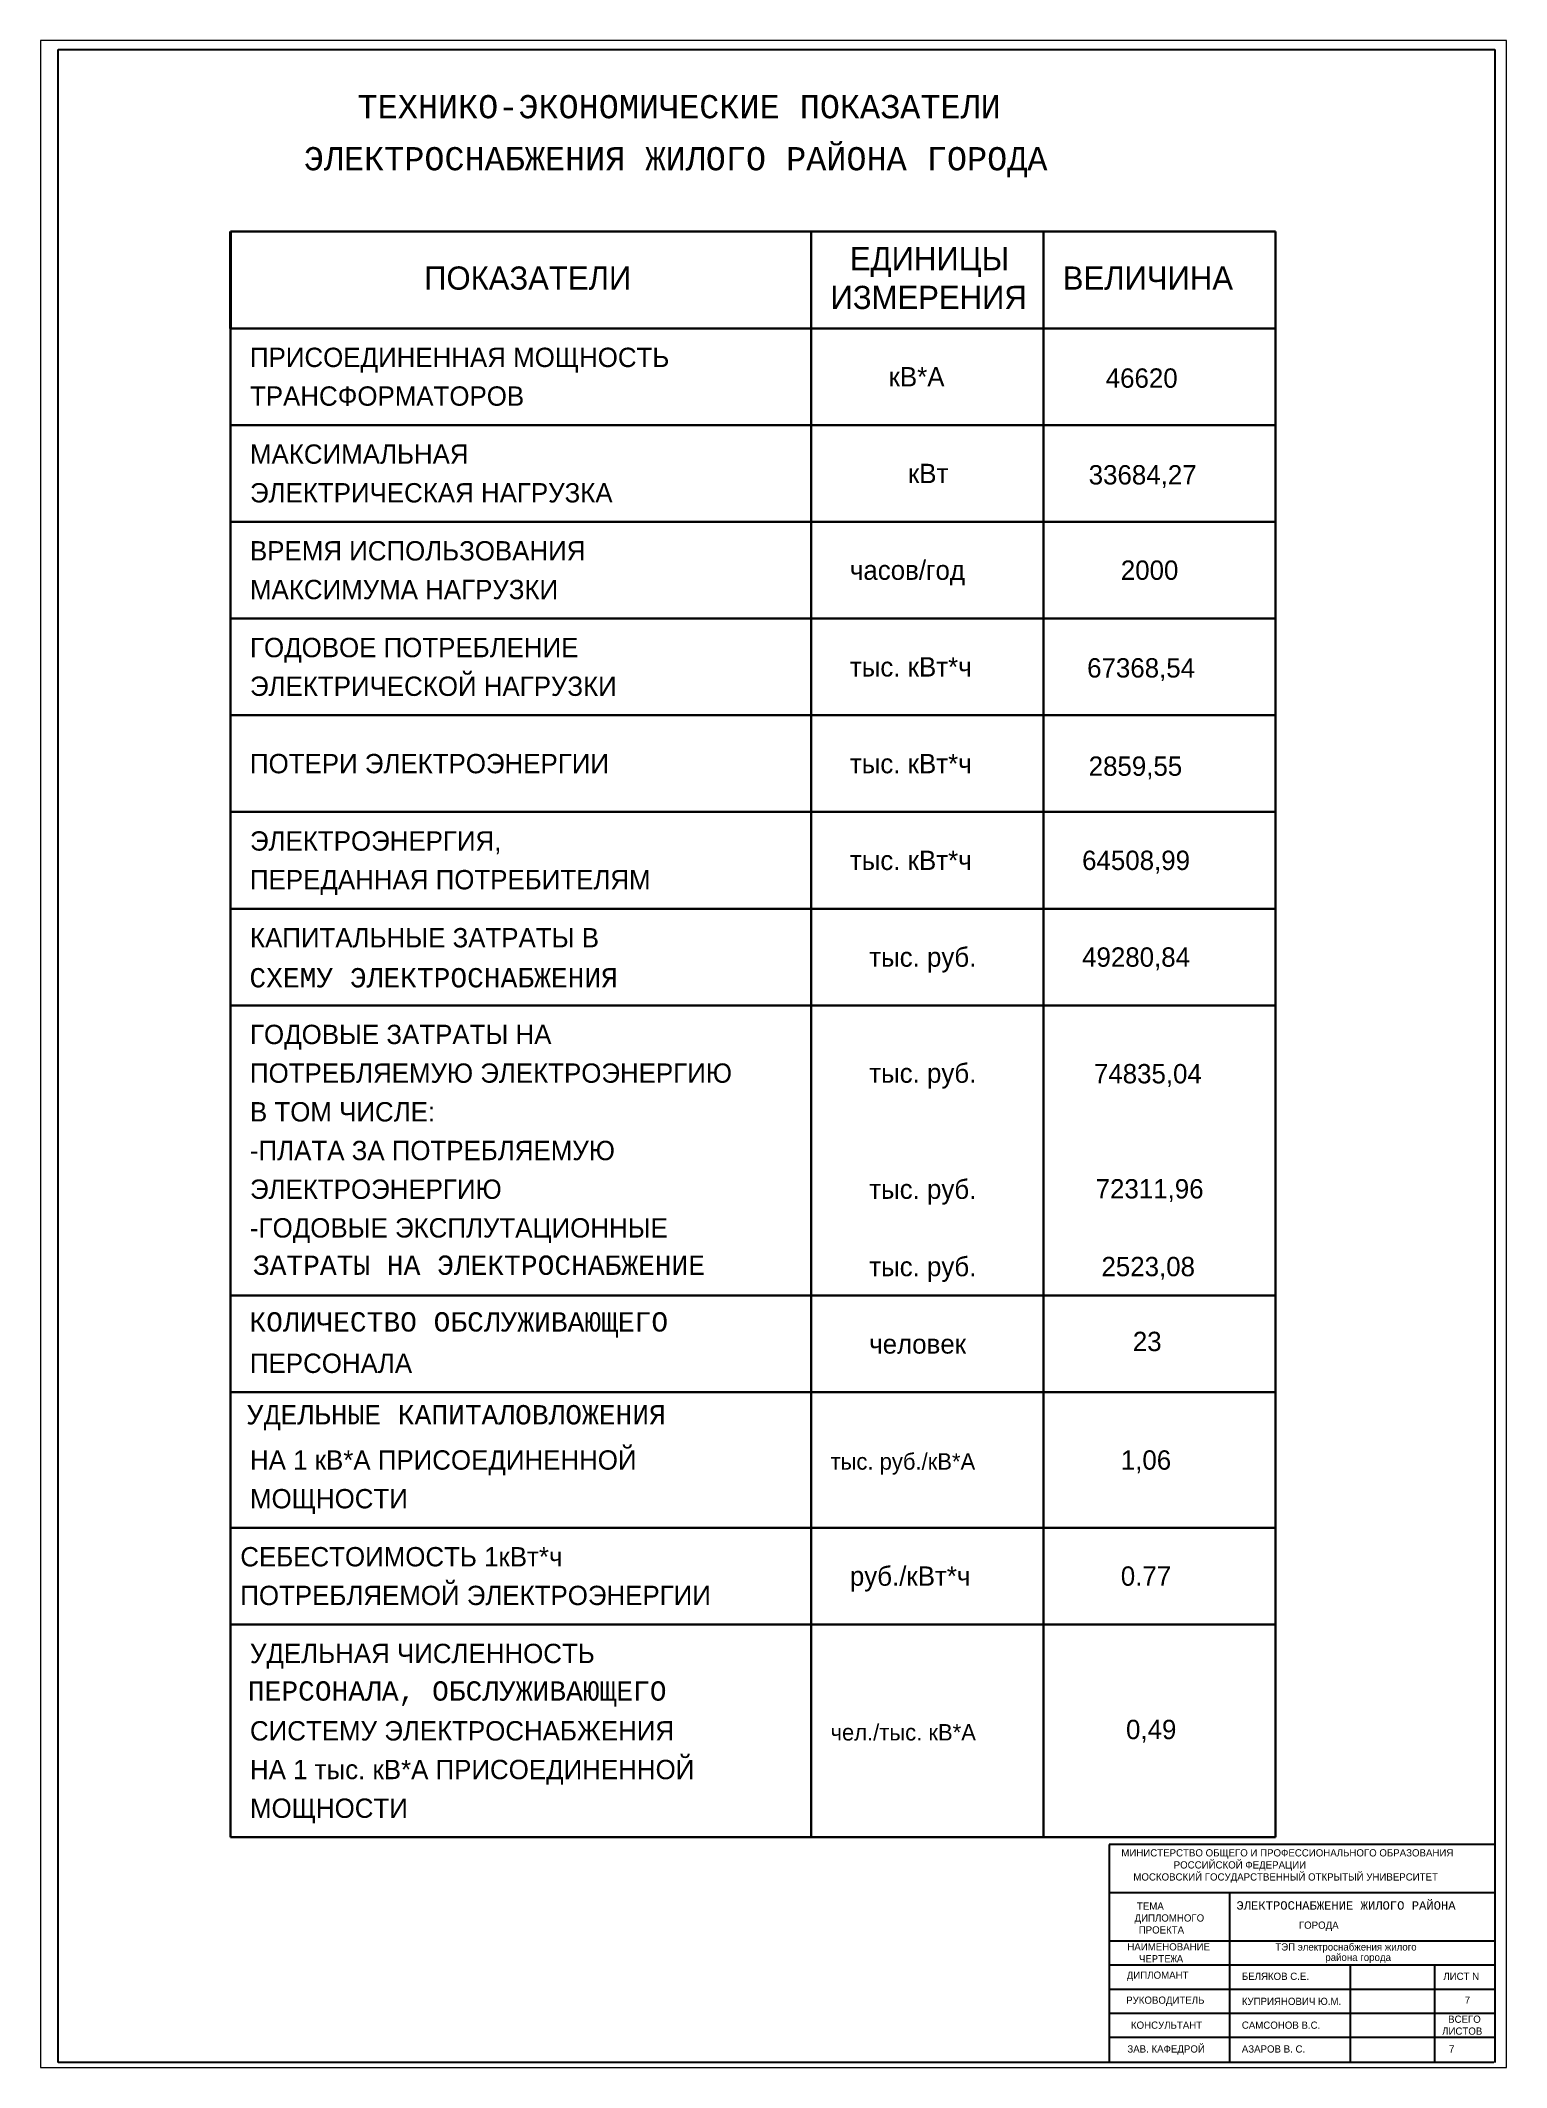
# Paper-space layout 'Layout2' of a CAD drawing. Header units: millimetres. Extents: x 19 to 627, y 14 to 855.
# The model-space entities are those that its viewports show. They can reach past a viewport. Long polylines and large blocks are cut down to what shows.
import ezdxf

# ---------------------------------------------------------------- set-up
doc = ezdxf.new("R2010")
doc.units = ezdxf.units.MM
doc.header["$MEASUREMENT"] = 0

msp = doc.modelspace()

# ---------------------------------------------------------------- linework, layer by layer
at = {"lineweight": 30}
for p, q in [((498.5, 856.8), (-41.5, 856.8)), ((258.5, 856.8), (258.5, 26.8)), ((378.5, 856.8), (378.5, 26.8)), ((498.5, 26.8), (498.5, 856.8)), ((-41.5, 106.8), (-41.5, 806.8)), ((-41.5, 806.8), (498.5, 806.8)), ((498.5, 756.8), (-41.5, 756.8)), ((498.5, 706.8), (-41.5, 706.8)), ((498.5, 656.8), (-41.5, 656.8)), ((498.5, 606.8), (-41.5, 606.8)), ((498.5, 556.8), (-41.5, 556.8)), ((498.5, 506.8), (-41.5, 506.8)), ((498.5, 456.8), (-41.5, 456.8)), ((498.5, 306.8), (-41.5, 306.8)), ((498.5, 256.8), (-41.5, 256.8)), ((498.5, 186.8), (-41.5, 186.8)), ((498.5, 136.8), (-41.5, 136.8)), ((-41.5, 106.8), (-41.5, 26.8)), ((-41.5, 26.8), (498.5, 26.8))]:
    msp.add_line(p, q, dxfattribs=at)
at = {"lineweight": 40}
msp.add_line((-41.5, 856.8), (-41.5, 806.8), dxfattribs=at)

# ---------------------------------------------------------------- texts
at = {"lineweight": 60}
for s, height, p in [('ЕДИНИЦЫ', 12, (278.5, 836.8)), ('ПОКАЗАТЕЛИ', 12, (58.5, 826.8)), ('ВЕЛИЧИНА', 12, (388.5, 826.8)), ('ИЗМЕРЕНИЯ', 12, (268.5, 816.8)), ('ПРИСОЕДИНЕННАЯ МОЩНОСТЬ', 10, (-31.5, 786.8)), ('кВ*А', 10, (298.5, 776.8)), ('46620', 10, (410.7, 776.1)), ('ТРАНСФОРМАТОРОВ', 10, (-31.5, 766.8)), ('МАКСИМАЛЬНАЯ ', 10, (-31.5, 736.8)), ('кВт', 10, (308.5, 726.8)), ('33684,27', 10, (401.9, 726.1)), ('ЭЛЕКТРИЧЕСКАЯ НАГРУЗКА', 10, (-31.5, 716.8)), ('ВРЕМЯ ИСПОЛЬЗОВАНИЯ', 10, (-31.5, 686.8)), ('часов/год', 10, (278.5, 676.8)), ('2000', 10, (418.5, 676.8)), ('МАКСИМУМА НАГРУЗКИ', 10, (-31.5, 666.8)), ('ГОДОВОЕ ПОТРЕБЛЕНИЕ', 10, (-31.5, 636.8)), ('ЭЛЕКТРИЧЕСКОЙ НАГРУЗКИ', 10, (-31.5, 616.8)), ('тыс. кВт*ч', 10, (278.5, 626.8)), ('67368,54', 10, (401.1, 626.3)), ('ПОТЕРИ ЭЛЕКТРОЭНЕРГИИ', 10, (-31.5, 576.8)), ('тыс. кВт*ч', 10, (278.5, 576.8)), ('2859,55', 10, (401.9, 575.5)), ('ЭЛЕКТРОЭНЕРГИЯ, ', 10, (-31.5, 536.8)), ('тыс. кВт*ч', 10, (278.5, 526.8)), ('64508,99', 10, (398.5, 526.8)), ('ПЕРЕДАННАЯ ПОТРЕБИТЕЛЯМ', 10, (-31.5, 516.8)), ('КАПИТАЛЬНЫЕ ЗАТРАТЫ В', 10, (-31.5, 486.8)), ('тыс. руб.', 10, (288.5, 476.8)), ('49280,84', 10, (398.5, 476.8)), ('ГОДОВЫЕ ЗАТРАТЫ НА', 10, (-31.5, 436.8)), ('ПОТРЕБЛЯЕМУЮ ЭЛЕКТРОЭНЕРГИЮ', 10, (-31.5, 416.8)), ('тыс. руб.', 10, (288.5, 416.8)), ('74835,04', 10, (404.6, 416.5)), ('В ТОМ ЧИСЛЕ:', 10, (-31.5, 396.8)), ('-ПЛАТА ЗА ПОТРЕБЛЯЕМУЮ ', 10, (-31.5, 376.8)), ('ЭЛЕКТРОЭНЕРГИЮ', 10, (-31.5, 356.8)), ('тыс. руб.', 10, (288.5, 356.8)), ('72311,96', 10, (405.5, 357)), ('-ГОДОВЫЕ ЭКСПЛУТАЦИОННЫЕ', 10, (-31.5, 336.8)), ('тыс. руб.', 10, (288.5, 316.8)), ('2523,08', 10, (408.5, 316.8)), ('человек', 10, (288.5, 276.8)), ('23', 10, (424.7, 278.1)), ('ПЕРСОНАЛА', 10, (-31.5, 266.8)), ('НА 1 кВ*А ПРИСОЕДИНЕННОЙ ', 10, (-31.5, 216.8)), ('тыс. руб./кВ*А', 8.5, (268.5, 216.8)), ('1,06', 10, (418.5, 216.8)), ('МОЩНОСТИ', 10, (-31.5, 196.8)), ('СЕБЕСТОИМОСТЬ 1кВт*ч ', 10, (-36.5, 166.8)), ('ПОТРЕБЛЯЕМОЙ ЭЛЕКТРОЭНЕРГИИ', 10, (-36.5, 146.8)), ('руб./кВт*ч', 10, (278.5, 156.8)), ('0.77', 10, (418.5, 156.8)), ('УДЕЛЬНАЯ ЧИСЛЕННОСТЬ ', 10, (-31.5, 116.8)), ('СИСТЕМУ ЭЛЕКТРОСНАБЖЕНИЯ', 10, (-31.5, 76.8)), ('чел./тыс. кВ*А', 8.5, (268.5, 76.8)), ('0,49', 10, (421.2, 77.5)), ('НА 1 тыс. кВ*А ПРИСОЕДИНЕННОЙ', 10, (-31.5, 56.8)), ('МОЩНОСТИ', 10, (-31.5, 36.8))]:
    msp.add_text(s, height=height, dxfattribs=at).set_placement(p)
at = {"lineweight": 60, "attachment_point": 1}
for s, insert, char_height, width in [('{\\Fmonotxt.shx;ТЕХНИКО-ЭКОНОМИЧЕСКИЕ ПОКАЗАТЕЛИ}', (24.1, 927.4), 12, 380), ('{\\Fmonotxt.shx;ЭЛЕКТРОСНАБЖЕНИЯ ЖИЛОГО РАЙОНА ГОРОДА}', (-3.7, 900.5), 12, 459.922), ('{\\Fmonotxt.shx;СХЕМУ ЭЛЕКТРОСНАБЖЕНИЯ}', (-31.8, 476.1), 10, 218.054), ('{\\Fmonotxt.shx;ЗАТРАТЫ НА ЭЛЕКТРОСНАБЖЕНИЕ}', (-30, 327.5), 10, 271.382), ('{\\Fmonotxt.shx;КОЛИЧЕСТВО ОБСЛУЖИВАЮЩЕГО}', (-31.8, 298.2), 10, 272.567), ('{\\Fmonotxt.shx;УДЕЛЬНЫЕ КАПИТАЛОВЛОЖЕНИЯ}', (-33, 250.2), 10, 257.161), ('{\\Fmonotxt.shx;ПЕРСОНАЛА, ОБСЛУЖИВАЮЩЕГО}', (-32.6, 107.4), 10, 251.893)]:
    msp.add_mtext(s, dxfattribs=dict(at, insert=insert, char_height=char_height, width=width))

psp = doc.layouts.new('Layout2')

# ---------------------------------------------------------------- linework, layer by layer
for p, q in [((26.15, 850.77), (621.98, 850.77)), ((26.15, 15.6), (26.15, 850.77)), ((621.98, 850.77), (621.98, 15.6)), ((622.08, 106.12), (462.08, 106.12)), ((462.08, 106.12), (462.08, 16.12)), ((462.08, 86.12), (622.08, 86.12)), ((512.08, 16.12), (512.08, 86.12)), ((462.08, 66.12), (622.08, 66.12)), ((462.08, 56.12), (622.08, 56.12)), ((562.08, 16.12), (562.08, 56.12)), ((597.08, 16.12), (597.08, 56.12)), ((462.08, 46.12), (622.08, 46.12)), ((462.08, 36.12), (622.08, 36.12)), ((462.08, 26.12), (622.08, 26.12)), ((621.61, 15.6), (26.15, 15.6))]:
    psp.add_line(p, q)

# ---------------------------------------------------------------- texts
for s, p in [('МИНИСТЕРСТВО ОБЩЕГО И ПРОФЕССИОНАЛЬНОГО ОБРАЗОВАНИЯ', (467.08, 101.12)), ('МОСКОВСКИЙ ГОСУДАРСТВЕННЫЙ ОТКРЫТЫЙ УНИВЕРСИТЕТ', (472.08, 91.12)), ('               РОССИЙСКОЙ ФЕДЕРАЦИИ', (472.08, 96.12)), ('ДИПЛОМНОГО', (472.56, 74.1)), ('    ТЕМА', (469.1, 79.04)), ('  ПРОЕКТА', (472.07, 69.15)), ('          ГОРОДА', (529.58, 71.12)), ('НАИМЕНОВАНИЕ', (469.58, 62.12)), ('ТЭП электроснабжения жилого ', (530.94, 62.09)), ('района города', (551.68, 57.78)), ('  ДИПЛОМАНТ', (467.12, 50.38)), ('БЕЛЯКОВ С.Е.', (517.06, 49.89)), ('ЛИСТ N', (600.63, 49.89)), ('РУКОВОДИТЕЛЬ', (469.1, 40)), ('КУПРИЯНОВИЧ Ю.М.', (517.06, 39.51)), ('7', (609.53, 40)), ('ВСЕГО', (602.61, 32.1)), ('КОНСУЛЬТАНТ', (471.08, 29.63)), ('САМСОНОВ В.С.', (517.06, 29.63)), ('ЛИСТОВ', (600.14, 27.16)), ('ЗАВ. КАФЕДРОЙ', (469.59, 19.75)), ('АЗАРОВ В. С.', (517.06, 19.75)), ('   7', (599.64, 19.75))]:
    psp.add_text(s, height=3).set_placement(p)
at = {"lineweight": 20, "insert": (514.83, 82.54), "char_height": 3.5, "width": 105, "attachment_point": 1}
psp.add_mtext('{\\Fmonotxt.shx;ЭЛЕКТРОСНАБЖЕНИЕ ЖИЛОГО РАЙОНА}', dxfattribs=at)
at = {"lineweight": 60, "insert": (474.54, 60.18), "char_height": 3, "width": 23.9603, "attachment_point": 1}
psp.add_mtext('{\\Fmonotxt.shx;ЧЕРТЕЖА}', dxfattribs=at)

# ---------------------------------------------------------------- viewports
at = {"layer": '0', "lineweight": 60}
psp.add_viewport(center=(322.83, 434.05), size=(607.96, 840.958), view_center_point=(239.03, 431.68), view_height=1047.812, dxfattribs=at)

doc.saveas('drawing.dxf')
